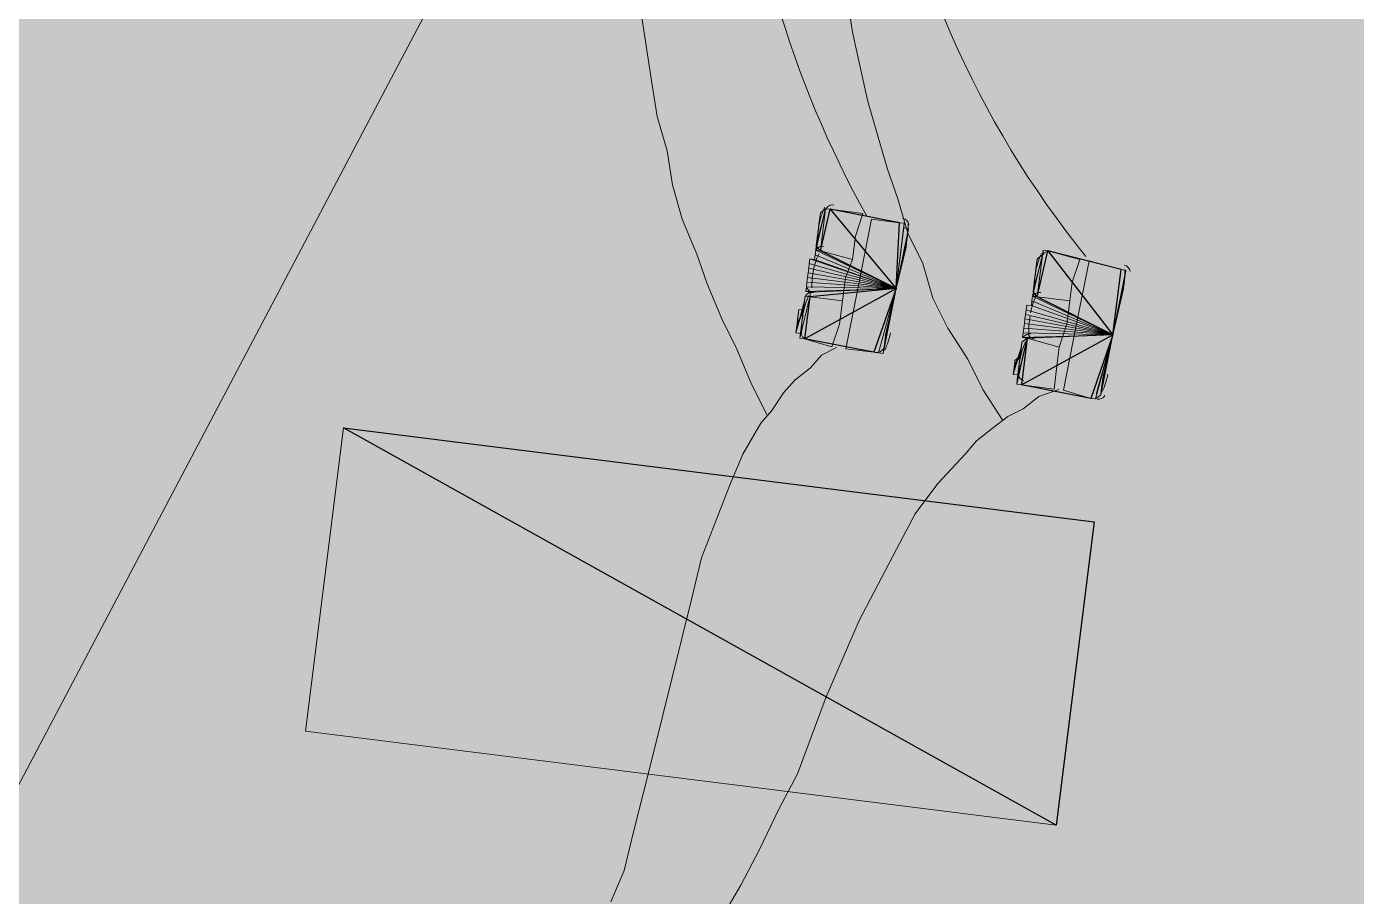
# Model space of a CAD drawing. Header units: metres. Extents: x -4 to 509425, y 7549 to 4732445.
# Drawn here: x 476008.781 to 476011.177, y 4719783.445 to 4719785.011 of the extents above; entities that cross this region are included whole.
import ezdxf

# ---------------------------------------------------------------- set-up
doc = ezdxf.new("R2010")
doc.units = ezdxf.units.M
doc.header["$LTSCALE"] = 0.01
doc.header["$MEASUREMENT"] = 0
doc.layers.get('0').update_dxf_attribs({"lineweight": 0})
doc.layers.add('_SUBESTACIÓN', color=1, linetype='Continuous')
doc.layers.add('SUBESTACION LA VID', color=253, linetype='Continuous')

# ---------------------------------------------------------------- blocks, each defined once
blk = doc.blocks.new('A$Cfff6051d')
at = {"layer": 'SUBESTACION LA VID', "transparency": 33554687}
h = blk.add_hatch(color=256, dxfattribs=at)
h.dxf.hatch_style = 2
h.paths.add_polyline_path([(476010.636, 4719783.5734), (476009.352, 4719784.289), (476010.7044, 4719784.1194)])
at = {"layer": 'SUBESTACION LA VID', "lineweight": 0}
for p, q in [((476010.2206, 4719784.6835), (476010.2027, 4719784.6089)), ((476010.3476, 4719784.5396), (476010.1922, 4719784.5932)), ((476010.3476, 4719784.5396), (476010.2006, 4719784.5921)), ((476010.3476, 4719784.5396), (476010.2016, 4719784.6005)), ((476010.3476, 4719784.5396), (476010.2016, 4719784.6005)), ((476010.3476, 4719784.5396), (476010.2016, 4719784.6005)), ((476010.3476, 4719784.5396), (476010.2016, 4719784.6005)), ((476010.3476, 4719784.5396), (476010.2016, 4719784.6005)), ((476010.6112, 4719784.6004), (476010.5943, 4719784.5342)), ((476010.188, 4719784.5596), (476010.189, 4719784.568)), ((476010.1901, 4719784.5764), (476010.189, 4719784.568)), ((476010.189, 4719784.568), (476010.3476, 4719784.5396)), ((476010.189, 4719784.568), (476010.3476, 4719784.5396)), ((476010.3476, 4719784.5396), (476010.1901, 4719784.5764)), ((476010.1901, 4719784.5764), (476010.3476, 4719784.5396)), ((476010.3476, 4719784.5396), (476010.1911, 4719784.5848)), ((476010.3476, 4719784.5396), (476010.1859, 4719784.5428)), ((476010.3476, 4719784.5396), (476010.1859, 4719784.5428)), ((476010.3476, 4719784.5396), (476010.1869, 4719784.5512)), ((476010.3476, 4719784.5396), (476010.1869, 4719784.5512)), ((476010.3476, 4719784.5396), (476010.188, 4719784.5596)), ((476010.188, 4719784.5596), (476010.3476, 4719784.5396)), ((476010.1743, 4719784.4504), (476010.1837, 4719784.526)), ((476010.3476, 4719784.5396), (476010.1848, 4719784.5344)), ((476010.3476, 4719784.5396), (476010.1848, 4719784.5344)), ((476010.3476, 4719784.5396), (476010.1848, 4719784.5344)), ((476010.3476, 4719784.5396), (476010.1932, 4719784.5333)), ((476010.3476, 4719784.5396), (476010.1932, 4719784.5333)), ((476010.3476, 4719784.5396), (476010.3076, 4719784.4251)), ((476010.7382, 4719784.4565), (476010.5922, 4719784.5174)), ((476010.7382, 4719784.4565), (476010.5922, 4719784.5174)), ((476010.7382, 4719784.4565), (476010.5922, 4719784.5174)), ((476010.7382, 4719784.4565), (476010.5933, 4719784.5258)), ((476010.7382, 4719784.4565), (476010.5933, 4719784.5258)), ((476010.7382, 4719784.4565), (476010.5933, 4719784.5258)), ((476010.5796, 4719784.4849), (476010.5807, 4719784.4933)), ((476010.5807, 4719784.4933), (476010.7382, 4719784.4565)), ((476010.5807, 4719784.4933), (476010.7382, 4719784.4565)), ((476010.5807, 4719784.4933), (476010.5807, 4719784.4933)), ((476010.7382, 4719784.4565), (476010.5817, 4719784.5017)), ((476010.7382, 4719784.4565), (476010.5817, 4719784.5017)), ((476010.7382, 4719784.4565), (476010.5912, 4719784.509)), ((476010.7382, 4719784.4565), (476010.5786, 4719784.4765)), ((476010.7382, 4719784.4565), (476010.5786, 4719784.4765)), ((476010.5796, 4719784.4849), (476010.7382, 4719784.4565)), ((476010.5796, 4719784.4849), (476010.7382, 4719784.4565)), ((476010.7382, 4719784.4565), (476010.5754, 4719784.4513)), ((476010.7382, 4719784.4565), (476010.5765, 4719784.4597)), ((476010.7382, 4719784.4565), (476010.5765, 4719784.4597)), ((476010.7382, 4719784.4565), (476010.5765, 4719784.4597)), ((476010.7382, 4719784.4565), (476010.5775, 4719784.4681)), ((476010.7382, 4719784.4565), (476010.5775, 4719784.4681)), ((476010.7382, 4719784.4565), (476010.5838, 4719784.4502)), ((476010.5596, 4719784.3935), (476010.5733, 4719784.4345)), ((476010.5659, 4719784.3757), (476010.5743, 4719784.4429)), ((476010.5659, 4719784.3757), (476010.5743, 4719784.4429)), ((476010.5617, 4719784.4103), (476010.5712, 4719784.4177))]:
    blk.add_line(p, q, dxfattribs=at)
at = {"layer": 'SUBESTACION LA VID', "lineweight": 15}
blk.add_line((476009.352, 4719784.289), (476010.636, 4719783.5734), dxfattribs=at)
for points in [[(476009.8889, 4719785.0322), (476009.9077, 4719784.9104), (476009.9171, 4719784.8495), (476009.935, 4719784.7875), (476009.9444, 4719784.7266), (476009.9622, 4719784.6647), (476009.9885, 4719784.6016), (476010.0073, 4719784.5481), (476010.0336, 4719784.4851), (476010.0608, 4719784.4305), (476010.0871, 4719784.3674), (476010.1144, 4719784.3128)], [(476010.2501, 4719785.1234), (476010.269, 4719785.0016), (476010.2962, 4719784.8788), (476010.3141, 4719784.8168), (476010.3319, 4719784.7548), (476010.3508, 4719784.7013), (476010.3686, 4719784.6393), (476010.3959, 4719784.5847), (476010.4137, 4719784.5227), (476010.441, 4719784.4681), (476010.4767, 4719784.4125), (476010.504, 4719784.3578), (476010.5396, 4719784.3022)], [(476010.229, 4719784.6824), (476010.3539, 4719784.6582), (476010.3623, 4719784.6572), (476010.3613, 4719784.6488), (476010.3697, 4719784.6477), (476010.3686, 4719784.6393), (476010.3675, 4719784.6309), (476010.3665, 4719784.6225), (476010.3654, 4719784.6141), (476010.3476, 4719784.5396), (476010.189, 4719784.568), (476010.1901, 4719784.5764), (476010.1911, 4719784.5848), (476010.1922, 4719784.5932), (476010.2006, 4719784.5921), (476010.2016, 4719784.6005), (476010.2027, 4719784.6089), (476010.2111, 4719784.6079), (476010.2027, 4719784.6089), (476010.2037, 4719784.6173), (476010.2048, 4719784.6257), (476010.2058, 4719784.6341), (476010.2069, 4719784.6425), (476010.2079, 4719784.6509), (476010.209, 4719784.6593), (476010.21, 4719784.6677), (476010.2111, 4719784.6761), (476010.2206, 4719784.6835), (476010.229, 4719784.6824)], [(476010.229, 4719784.6824), (476010.2878, 4719784.675), (476010.2741, 4719784.6341), (476010.2688, 4719784.5921), (476010.2111, 4719784.6079)], [(476010.3539, 4719784.6582), (476010.3035, 4719784.6645), (476010.2804, 4719784.548), (476010.2572, 4719784.4314), (476010.3076, 4719784.4251)], [(476010.3286, 4719784.4566), (476010.3476, 4719784.5396), (476010.3654, 4719784.6141)], [(476010.2111, 4719784.6079), (476010.2688, 4719784.5921), (476010.2562, 4719784.5595), (476010.2509, 4719784.5175), (476010.1921, 4719784.5249)], [(476010.6206, 4719784.6077), (476010.7529, 4719784.5741), (476010.7613, 4719784.573), (476010.7603, 4719784.5646), (476010.7592, 4719784.5562), (476010.7581, 4719784.5478), (476010.7571, 4719784.5394), (476010.7382, 4719784.4565), (476010.5807, 4719784.4933), (476010.5817, 4719784.5017), (476010.5828, 4719784.5101), (476010.5912, 4719784.509), (476010.5922, 4719784.5174), (476010.5933, 4719784.5258), (476010.6017, 4719784.5248), (476010.5943, 4719784.5342), (476010.5954, 4719784.5426), (476010.5964, 4719784.551), (476010.5975, 4719784.5594), (476010.5985, 4719784.5678), (476010.5996, 4719784.5762), (476010.6007, 4719784.5846), (476010.6017, 4719784.593), (476010.6112, 4719784.6004), (476010.6122, 4719784.6088), (476010.6206, 4719784.6077)], [(476010.6206, 4719784.6077), (476010.6784, 4719784.5919), (476010.6647, 4719784.551), (476010.6605, 4719784.5174), (476010.6017, 4719784.5248)], [(476010.7529, 4719784.5741), (476010.6952, 4719784.5898), (476010.672, 4719784.4733), (476010.6489, 4719784.3567), (476010.6982, 4719784.342)], [(476010.1827, 4719784.4493), (476010.3076, 4719784.4251), (476010.316, 4719784.4241), (476010.3244, 4719784.423), (476010.3255, 4719784.4314), (476010.3265, 4719784.4398), (476010.3276, 4719784.4482), (476010.3286, 4719784.4566), (476010.3476, 4719784.5396), (476010.189, 4719784.568), (476010.188, 4719784.5596), (476010.1869, 4719784.5512), (476010.1859, 4719784.5428), (476010.1848, 4719784.5344), (476010.1932, 4719784.5333), (476010.1921, 4719784.5249), (476010.1837, 4719784.526), (476010.1827, 4719784.5176), (476010.1816, 4719784.5092), (476010.1806, 4719784.5008), (476010.1722, 4719784.5018), (476010.1711, 4719784.4934), (476010.1701, 4719784.485), (476010.169, 4719784.4766), (476010.168, 4719784.4682), (476010.1669, 4719784.4598), (476010.1753, 4719784.4588), (476010.1743, 4719784.4504), (476010.1827, 4719784.4493)], [(476010.1921, 4719784.5249), (476010.2509, 4719784.5175), (476010.2457, 4719784.4755), (476010.232, 4719784.4346), (476010.1827, 4719784.4493)], [(476010.6017, 4719784.5248), (476010.6605, 4719784.5174), (476010.6552, 4719784.4754), (476010.6415, 4719784.4344), (476010.5838, 4719784.4502)], [(476010.7203, 4719784.3819), (476010.7382, 4719784.4565), (476010.7571, 4719784.5394)], [(476010.5733, 4719784.3662), (476010.6982, 4719784.342), (476010.7066, 4719784.341), (476010.7161, 4719784.3483), (476010.7171, 4719784.3567), (476010.7182, 4719784.3651), (476010.7192, 4719784.3735), (476010.7203, 4719784.3819), (476010.7382, 4719784.4565), (476010.5807, 4719784.4933), (476010.5796, 4719784.4849), (476010.5786, 4719784.4765), (476010.5775, 4719784.4681), (476010.5765, 4719784.4597), (476010.5754, 4719784.4513), (476010.5838, 4719784.4502), (476010.5743, 4719784.4429), (476010.5733, 4719784.4345), (476010.5722, 4719784.4261), (476010.5712, 4719784.4177), (476010.5617, 4719784.4103), (476010.5607, 4719784.4019), (476010.5596, 4719784.3935), (476010.5586, 4719784.3851), (476010.567, 4719784.3841), (476010.5659, 4719784.3757), (476010.5649, 4719784.3673), (476010.5733, 4719784.3662)], [(476010.5838, 4719784.4502), (476010.6415, 4719784.4344), (476010.6373, 4719784.4008), (476010.6321, 4719784.3588), (476010.5733, 4719784.3662)], [(476009.8337, 4719783.4351), (476009.8578, 4719783.4917), (476009.8757, 4719783.5663), (476009.8925, 4719783.6324), (476009.9094, 4719783.6986), (476009.9441, 4719783.8393), (476009.9788, 4719783.98), (476009.9967, 4719784.0545), (476010.0219, 4719784.1196), (476010.0471, 4719784.1847), (476010.0713, 4719784.2414), (476010.1039, 4719784.2971), (476010.1238, 4719784.3202), (476010.1448, 4719784.3517), (476010.1648, 4719784.3748), (476010.1931, 4719784.3968), (476010.2131, 4719784.4199), (476010.2404, 4719784.4335)], [(476010.0353, 4719783.4098), (476010.0678, 4719783.4654), (476010.1015, 4719783.5295), (476010.1362, 4719783.6019), (476010.1698, 4719783.6659), (476010.2213, 4719783.8045), (476010.2812, 4719783.9421), (476010.3148, 4719784.0061), (476010.3484, 4719784.0702), (476010.3821, 4719784.1342), (476010.423, 4719784.1888), (476010.4724, 4719784.2423), (476010.4924, 4719784.2654), (476010.5207, 4719784.2875), (476010.5491, 4719784.3095), (476010.5764, 4719784.3232), (476010.6048, 4719784.3452), (476010.6405, 4719784.3578)], [(476010.7044, 4719784.1194), (476009.352, 4719784.289), (476009.2835, 4719783.7429), (476010.636, 4719783.5734), (476010.7044, 4719784.1194)]]:
    blk.add_lwpolyline(points, dxfattribs=at)
at = {"layer": 'SUBESTACION LA VID', "lineweight": 0}
for points in [[(476010.2111, 4719784.6079), (476010.2206, 4719784.6835), (476010.2027, 4719784.6089), (476010.2206, 4719784.6835)], [(476010.3476, 4719784.5396), (476010.2027, 4719784.6089), (476010.2206, 4719784.6835), (476010.2027, 4719784.6089), (476010.2206, 4719784.6835), (476010.2027, 4719784.6089)], [(476010.2206, 4719784.6835), (476010.2027, 4719784.6089), (476010.2206, 4719784.6835)], [(476010.2027, 4719784.6089), (476010.2206, 4719784.6835), (476010.2037, 4719784.6173), (476010.2111, 4719784.6761)], [(476010.2111, 4719784.6761), (476010.2037, 4719784.6173), (476010.2111, 4719784.6761)], [(476010.2111, 4719784.6761), (476010.2037, 4719784.6173), (476010.2111, 4719784.6761), (476010.2048, 4719784.6257)], [(476010.21, 4719784.6677), (476010.2048, 4719784.6257), (476010.21, 4719784.6677), (476010.2048, 4719784.6257)], [(476010.2048, 4719784.6257), (476010.21, 4719784.6677), (476010.2058, 4719784.6341), (476010.21, 4719784.6677)], [(476010.229, 4719784.6824), (476010.2111, 4719784.6079), (476010.2206, 4719784.6835)], [(476010.3476, 4719784.5396), (476010.2111, 4719784.6079), (476010.2206, 4719784.6835), (476010.2111, 4719784.6079), (476010.2206, 4719784.6835), (476010.2111, 4719784.6079), (476010.3476, 4719784.5396)], [(476010.209, 4719784.6593), (476010.2058, 4719784.6341), (476010.209, 4719784.6593)], [(476010.2058, 4719784.6341), (476010.209, 4719784.6593), (476010.2069, 4719784.6425)], [(476010.2079, 4719784.6509), (476010.2069, 4719784.6425), (476010.2079, 4719784.6509)], [(476010.2079, 4719784.6509), (476010.2069, 4719784.6425), (476010.2079, 4719784.6509)], [(476010.3476, 4719784.5396), (476010.3665, 4719784.6225), (476010.3476, 4719784.5396), (476010.3665, 4719784.6225), (476010.3476, 4719784.5396), (476010.3675, 4719784.6309), (476010.3476, 4719784.5396), (476010.3675, 4719784.6309), (476010.3476, 4719784.5396), (476010.3686, 4719784.6393), (476010.3476, 4719784.5396), (476010.3697, 4719784.6477), (476010.3476, 4719784.5396), (476010.3613, 4719784.6488), (476010.3476, 4719784.5396), (476010.3623, 4719784.6572), (476010.3476, 4719784.5396), (476010.3623, 4719784.6572), (476010.3476, 4719784.5396)], [(476010.6017, 4719784.5248), (476010.6112, 4719784.6004), (476010.5933, 4719784.5258)], [(476010.6112, 4719784.6004), (476010.5943, 4719784.5342), (476010.6112, 4719784.6004)], [(476010.6112, 4719784.6004), (476010.5943, 4719784.5342), (476010.6112, 4719784.6004)], [(476010.6112, 4719784.6004), (476010.5943, 4719784.5342), (476010.6112, 4719784.6004), (476010.5943, 4719784.5342)], [(476010.6112, 4719784.6004), (476010.5943, 4719784.5342), (476010.6017, 4719784.593)], [(476010.6017, 4719784.593), (476010.5954, 4719784.5426), (476010.6017, 4719784.593), (476010.5954, 4719784.5426)], [(476010.5954, 4719784.5426), (476010.6017, 4719784.593), (476010.5964, 4719784.551), (476010.6007, 4719784.5846)], [(476010.6122, 4719784.6088), (476010.6017, 4719784.5248), (476010.6122, 4719784.6088), (476010.6017, 4719784.5248), (476010.7382, 4719784.4565)], [(476010.6122, 4719784.6088), (476010.6017, 4719784.5248), (476010.6122, 4719784.6088)], [(476010.6206, 4719784.6077), (476010.6017, 4719784.5248), (476010.6206, 4719784.6077)], [(476010.7382, 4719784.4565), (476010.6017, 4719784.5248), (476010.6206, 4719784.6077)], [(476010.6112, 4719784.6004), (476010.6017, 4719784.5248), (476010.7382, 4719784.4565)], [(476010.6007, 4719784.5846), (476010.5964, 4719784.551), (476010.6007, 4719784.5846), (476010.5964, 4719784.551)], [(476010.5964, 4719784.551), (476010.6007, 4719784.5846), (476010.5975, 4719784.5594)], [(476010.5996, 4719784.5762), (476010.5975, 4719784.5594), (476010.5996, 4719784.5762)], [(476010.5996, 4719784.5762), (476010.5975, 4719784.5594), (476010.5996, 4719784.5762)], [(476010.5985, 4719784.5678), (476010.5996, 4719784.5762), (476010.5975, 4719784.5594)], [(476010.7382, 4719784.4565), (476010.7613, 4719784.573), (476010.7382, 4719784.4565), (476010.7529, 4719784.5741), (476010.7382, 4719784.4565), (476010.7529, 4719784.5741), (476010.7382, 4719784.4565)], [(476010.7382, 4719784.4565), (476010.7603, 4719784.5646), (476010.7382, 4719784.4565), (476010.7603, 4719784.5646)], [(476010.7382, 4719784.4565), (476010.7571, 4719784.5394), (476010.7382, 4719784.4565), (476010.7581, 4719784.5478), (476010.7382, 4719784.4565), (476010.7581, 4719784.5478), (476010.7382, 4719784.4565), (476010.7592, 4719784.5562), (476010.7382, 4719784.4565), (476010.7592, 4719784.5562)], [(476010.1753, 4719784.4588), (476010.1827, 4719784.5176), (476010.1669, 4719784.4598)], [(476010.1669, 4719784.4598), (476010.1827, 4719784.5176), (476010.1669, 4719784.4598), (476010.1816, 4719784.5092)], [(476010.3476, 4719784.5396), (476010.1921, 4719784.5249), (476010.1743, 4719784.4504), (476010.1921, 4719784.5249), (476010.1743, 4719784.4504), (476010.1921, 4719784.5249), (476010.3476, 4719784.5396)], [(476010.1743, 4719784.4504), (476010.1921, 4719784.5249), (476010.1743, 4719784.4504), (476010.1837, 4719784.526), (476010.1743, 4719784.4504)], [(476010.1743, 4719784.4504), (476010.1921, 4719784.5249), (476010.1743, 4719784.4504)], [(476010.1743, 4719784.4504), (476010.1921, 4719784.5249), (476010.1743, 4719784.4504), (476010.1921, 4719784.5249)], [(476010.1753, 4719784.4588), (476010.1837, 4719784.526), (476010.1753, 4719784.4588)], [(476010.1753, 4719784.4588), (476010.1837, 4719784.526), (476010.1753, 4719784.4588), (476010.1837, 4719784.526)], [(476010.3476, 4719784.5396), (476010.316, 4719784.4241), (476010.3476, 4719784.5396), (476010.316, 4719784.4241), (476010.3476, 4719784.5396), (476010.316, 4719784.4241)], [(476010.3476, 4719784.5396), (476010.3255, 4719784.4314), (476010.3476, 4719784.5396), (476010.3244, 4719784.423)], [(476010.3476, 4719784.5396), (476010.3286, 4719784.4566), (476010.3476, 4719784.5396), (476010.3276, 4719784.4482), (476010.3476, 4719784.5396), (476010.3276, 4719784.4482), (476010.3476, 4719784.5396), (476010.3265, 4719784.4398), (476010.3476, 4719784.5396), (476010.3265, 4719784.4398)], [(476010.168, 4719784.4682), (476010.1816, 4719784.5092), (476010.168, 4719784.4682), (476010.1816, 4719784.5092)], [(476010.168, 4719784.4682), (476010.1816, 4719784.5092), (476010.168, 4719784.4682), (476010.1806, 4719784.5008)], [(476010.1806, 4719784.5008), (476010.169, 4719784.4766), (476010.1722, 4719784.5018)], [(476010.169, 4719784.4766), (476010.1806, 4719784.5008), (476010.169, 4719784.4766)], [(476010.1722, 4719784.5018), (476010.1701, 4719784.485), (476010.1711, 4719784.4934)], [(476010.1701, 4719784.485), (476010.1711, 4719784.4934), (476010.1701, 4719784.485)], [(476010.7382, 4719784.4565), (476010.5838, 4719784.4502), (476010.5649, 4719784.3673), (476010.5838, 4719784.4502), (476010.5649, 4719784.3673), (476010.5838, 4719784.4502), (476010.7382, 4719784.4565)], [(476010.5733, 4719784.3662), (476010.5838, 4719784.4502), (476010.5649, 4719784.3673)], [(476010.5659, 4719784.3757), (476010.5838, 4719784.4502), (476010.5659, 4719784.3757), (476010.5838, 4719784.4502), (476010.7382, 4719784.4565)], [(476010.5659, 4719784.3757), (476010.5838, 4719784.4502), (476010.5659, 4719784.3757), (476010.5827, 4719784.4418)], [(476010.7077, 4719784.3494), (476010.7382, 4719784.4565), (476010.7066, 4719784.341), (476010.7382, 4719784.4565), (476010.7066, 4719784.341), (476010.7382, 4719784.4565)], [(476010.7382, 4719784.4565), (476010.7161, 4719784.3483), (476010.7382, 4719784.4565), (476010.7161, 4719784.3483)], [(476010.7382, 4719784.4565), (476010.7171, 4719784.3567), (476010.7382, 4719784.4565), (476010.7171, 4719784.3567)], [(476010.7382, 4719784.4565), (476010.7192, 4719784.3735), (476010.7382, 4719784.4565), (476010.7192, 4719784.3735), (476010.7382, 4719784.4565), (476010.7182, 4719784.3651), (476010.7382, 4719784.4565), (476010.7182, 4719784.3651)], [(476010.5586, 4719784.3851), (476010.5733, 4719784.4345), (476010.5586, 4719784.3851)], [(476010.5596, 4719784.3935), (476010.5722, 4719784.4261), (476010.5596, 4719784.3935), (476010.5722, 4719784.4261)], [(476010.5596, 4719784.3935), (476010.5722, 4719784.4261), (476010.5596, 4719784.3935)], [(476010.5722, 4719784.4261), (476010.5607, 4719784.4019), (476010.5712, 4719784.4177)], [(476010.5659, 4719784.3757), (476010.5743, 4719784.4429), (476010.5659, 4719784.3757)], [(476010.5659, 4719784.3757), (476010.5743, 4719784.4429), (476010.5659, 4719784.3757), (476010.5743, 4719784.4429)], [(476010.5659, 4719784.3757), (476010.5743, 4719784.4429), (476010.567, 4719784.3841)], [(476010.567, 4719784.3841), (476010.5733, 4719784.4345), (476010.567, 4719784.3841), (476010.5733, 4719784.4345)], [(476010.5607, 4719784.4019), (476010.5712, 4719784.4177), (476010.5607, 4719784.4019)]]:
    blk.add_lwpolyline(points, dxfattribs=at)
at = {"layer": 'SUBESTACION LA VID'}
blk.add_lwpolyline([(476010.636, 4719783.5734), (476009.352, 4719784.289), (476010.7044, 4719784.1194)], close=True, dxfattribs=at)
at = {"layer": 'SUBESTACION LA VID', "lineweight": 0}
blk.add_lwpolyline([(476010.636, 4719783.5734), (476009.352, 4719784.289), (476010.7044, 4719784.1194)], close=True, dxfattribs=at)
at = {"layer": 'SUBESTACION LA VID', "lineweight": 15}
for points in [[(476010.061, 4719785.4722), (476010.0776, 4719785.1907), (476010.1574, 4719784.9164), (476010.2947, 4719784.67)], [(476010.3191, 4719785.4472), (476010.3639, 4719785.1357), (476010.4918, 4719784.8421), (476010.6895, 4719784.5973)], [(476010.2188, 4719784.686), (476010.2141, 4719784.676), (476010.2107, 4719784.6655), (476010.2087, 4719784.6547)], [(476010.2355, 4719784.6901), (476010.2299, 4719784.6913), (476010.2241, 4719784.6887), (476010.2214, 4719784.6836)], [(476010.3702, 4719784.6546), (476010.3697, 4719784.6603), (476010.3654, 4719784.665), (476010.3597, 4719784.666)], [(476010.2083, 4719784.6497), (476010.206, 4719784.639), (476010.205, 4719784.6279), (476010.2054, 4719784.6169)], [(476010.3661, 4719784.6237), (476010.3685, 4719784.6345), (476010.3694, 4719784.6455), (476010.369, 4719784.6565)], [(476010.2176, 4719784.6155), (476010.212, 4719784.6168), (476010.2062, 4719784.6142), (476010.2035, 4719784.6091)], [(476010.2042, 4719784.6188), (476010.2047, 4719784.6131), (476010.209, 4719784.6084), (476010.2147, 4719784.6074)], [(476010.2082, 4719784.602), (476010.2036, 4719784.592), (476010.2002, 4719784.5815), (476010.1981, 4719784.5707)], [(476010.6094, 4719784.6029), (476010.6047, 4719784.5929), (476010.6013, 4719784.5824), (476010.5993, 4719784.5716)], [(476010.6261, 4719784.607), (476010.6205, 4719784.6082), (476010.6147, 4719784.6056), (476010.612, 4719784.6005)], [(476010.1988, 4719784.5741), (476010.1965, 4719784.5634), (476010.1955, 4719784.5523), (476010.196, 4719784.5413)], [(476010.6, 4719784.575), (476010.5976, 4719784.5643), (476010.5967, 4719784.5532), (476010.5971, 4719784.5423)], [(476010.7567, 4719784.5406), (476010.7591, 4719784.5514), (476010.76, 4719784.5624), (476010.7596, 4719784.5734)], [(476010.7692, 4719784.5704), (476010.7687, 4719784.5762), (476010.7644, 4719784.5809), (476010.7587, 4719784.5818)], [(476010.1863, 4719784.5443), (476010.1868, 4719784.5386), (476010.1911, 4719784.5339), (476010.1968, 4719784.5329)], [(476010.1903, 4719784.5274), (476010.1857, 4719784.5175), (476010.1823, 4719784.5069), (476010.1803, 4719784.4961)], [(476010.1987, 4719784.5326), (476010.1931, 4719784.5339), (476010.1873, 4719784.5312), (476010.1846, 4719784.5261)], [(476010.5999, 4719784.5273), (476010.5952, 4719784.5173), (476010.5918, 4719784.5068), (476010.5898, 4719784.496)], [(476010.6082, 4719784.5324), (476010.6026, 4719784.5337), (476010.5968, 4719784.5311), (476010.5941, 4719784.526)], [(476010.5948, 4719784.5357), (476010.5953, 4719784.53), (476010.5996, 4719784.5253), (476010.6053, 4719784.5243)], [(476010.1799, 4719784.4912), (476010.1776, 4719784.4804), (476010.1766, 4719784.4694), (476010.177, 4719784.4584)], [(476010.5894, 4719784.491), (476010.5871, 4719784.4803), (476010.5861, 4719784.4692), (476010.5866, 4719784.4583)], [(476010.1758, 4719784.4603), (476010.1763, 4719784.4545), (476010.1806, 4719784.4499), (476010.1863, 4719784.4489)], [(476010.3273, 4719784.4289), (476010.3319, 4719784.4389), (476010.3353, 4719784.4494), (476010.3374, 4719784.4602)], [(476010.5903, 4719784.4579), (476010.5847, 4719784.4592), (476010.5789, 4719784.4565), (476010.5762, 4719784.4514)], [(476010.5853, 4719784.4601), (476010.5858, 4719784.4544), (476010.5901, 4719784.4497), (476010.5958, 4719784.4487)], [(476010.3105, 4719784.4248), (476010.3161, 4719784.4235), (476010.3219, 4719784.4261), (476010.3246, 4719784.4313)], [(476010.5809, 4719784.4443), (476010.5763, 4719784.4344), (476010.5729, 4719784.4238), (476010.5709, 4719784.413)], [(476010.5715, 4719784.4165), (476010.5692, 4719784.4057), (476010.5683, 4719784.3947), (476010.5687, 4719784.3837)], [(476010.5675, 4719784.3856), (476010.568, 4719784.3798), (476010.5722, 4719784.3752), (476010.5779, 4719784.3742)], [(476010.7189, 4719784.3542), (476010.7236, 4719784.3642), (476010.727, 4719784.3747), (476010.729, 4719784.3855)], [(476010.7095, 4719784.3407), (476010.7151, 4719784.3394), (476010.7209, 4719784.342), (476010.7236, 4719784.3471)]]:
    blk.add_open_spline(points, degree=3, dxfattribs=at)
at = {"layer": 'SUBESTACION LA VID'}
for points in [[(476010.3476, 4719784.5396), (476010.3476, 4719784.5396), (476010.229, 4719784.6824), (476010.229, 4719784.6824), (476010.229, 4719784.6824), (476010.2111, 4719784.6079), (476010.2111, 4719784.6079), (476010.2111, 4719784.6079), (476010.3476, 4719784.5396), (476010.3476, 4719784.5396)], [(476010.3539, 4719784.6582), (476010.3539, 4719784.6582), (476010.3476, 4719784.5396), (476010.3476, 4719784.5396), (476010.3476, 4719784.5396), (476010.229, 4719784.6824), (476010.229, 4719784.6824), (476010.229, 4719784.6824), (476010.3539, 4719784.6582), (476010.3539, 4719784.6582)], [(476010.7382, 4719784.4565), (476010.7382, 4719784.4565), (476010.6206, 4719784.6077), (476010.6206, 4719784.6077), (476010.6206, 4719784.6077), (476010.6017, 4719784.5248), (476010.6017, 4719784.5248), (476010.6017, 4719784.5248), (476010.7382, 4719784.4565), (476010.7382, 4719784.4565)], [(476010.7529, 4719784.5741), (476010.7529, 4719784.5741), (476010.7382, 4719784.4565), (476010.7382, 4719784.4565), (476010.7382, 4719784.4565), (476010.6206, 4719784.6077), (476010.6206, 4719784.6077), (476010.6206, 4719784.6077), (476010.7529, 4719784.5741), (476010.7529, 4719784.5741)], [(476010.3076, 4719784.4251), (476010.3076, 4719784.4251), (476010.3476, 4719784.5396), (476010.3476, 4719784.5396), (476010.3476, 4719784.5396), (476010.1827, 4719784.4493), (476010.1827, 4719784.4493), (476010.1827, 4719784.4493), (476010.3076, 4719784.4251), (476010.3076, 4719784.4251)], [(476010.3476, 4719784.5396), (476010.3476, 4719784.5396), (476010.1827, 4719784.4493), (476010.1827, 4719784.4493), (476010.1827, 4719784.4493), (476010.1921, 4719784.5249), (476010.1921, 4719784.5249), (476010.1921, 4719784.5249), (476010.3476, 4719784.5396), (476010.3476, 4719784.5396)], [(476010.6982, 4719784.342), (476010.6982, 4719784.342), (476010.7382, 4719784.4565), (476010.7382, 4719784.4565), (476010.7382, 4719784.4565), (476010.5733, 4719784.3662), (476010.5733, 4719784.3662), (476010.5733, 4719784.3662), (476010.6982, 4719784.342), (476010.6982, 4719784.342)], [(476010.7382, 4719784.4565), (476010.7382, 4719784.4565), (476010.5733, 4719784.3662), (476010.5733, 4719784.3662), (476010.5733, 4719784.3662), (476010.5838, 4719784.4502), (476010.5838, 4719784.4502), (476010.5838, 4719784.4502), (476010.7382, 4719784.4565), (476010.7382, 4719784.4565)]]:
    blk.add_open_spline(points, degree=3, knots=[0, 0, 0, 0, 1, 1, 1, 2, 2, 2, 3, 3, 3, 3], dxfattribs=at)
at = {"layer": 'SUBESTACION LA VID', "lineweight": 0}
for points in [[(476010.3476, 4719784.5396), (476010.3476, 4719784.5396), (476010.229, 4719784.6824), (476010.229, 4719784.6824), (476010.229, 4719784.6824), (476010.2111, 4719784.6079), (476010.2111, 4719784.6079), (476010.2111, 4719784.6079), (476010.3476, 4719784.5396), (476010.3476, 4719784.5396)], [(476010.3539, 4719784.6582), (476010.3539, 4719784.6582), (476010.3476, 4719784.5396), (476010.3476, 4719784.5396), (476010.3476, 4719784.5396), (476010.229, 4719784.6824), (476010.229, 4719784.6824), (476010.229, 4719784.6824), (476010.3539, 4719784.6582), (476010.3539, 4719784.6582)], [(476010.7382, 4719784.4565), (476010.7382, 4719784.4565), (476010.6206, 4719784.6077), (476010.6206, 4719784.6077), (476010.6206, 4719784.6077), (476010.6017, 4719784.5248), (476010.6017, 4719784.5248), (476010.6017, 4719784.5248), (476010.7382, 4719784.4565), (476010.7382, 4719784.4565)], [(476010.7529, 4719784.5741), (476010.7529, 4719784.5741), (476010.7382, 4719784.4565), (476010.7382, 4719784.4565), (476010.7382, 4719784.4565), (476010.6206, 4719784.6077), (476010.6206, 4719784.6077), (476010.6206, 4719784.6077), (476010.7529, 4719784.5741), (476010.7529, 4719784.5741)], [(476010.3076, 4719784.4251), (476010.3076, 4719784.4251), (476010.3476, 4719784.5396), (476010.3476, 4719784.5396), (476010.3476, 4719784.5396), (476010.1827, 4719784.4493), (476010.1827, 4719784.4493), (476010.1827, 4719784.4493), (476010.3076, 4719784.4251), (476010.3076, 4719784.4251)], [(476010.3476, 4719784.5396), (476010.3476, 4719784.5396), (476010.1827, 4719784.4493), (476010.1827, 4719784.4493), (476010.1827, 4719784.4493), (476010.1921, 4719784.5249), (476010.1921, 4719784.5249), (476010.1921, 4719784.5249), (476010.3476, 4719784.5396), (476010.3476, 4719784.5396)], [(476010.6982, 4719784.342), (476010.6982, 4719784.342), (476010.7382, 4719784.4565), (476010.7382, 4719784.4565), (476010.7382, 4719784.4565), (476010.5733, 4719784.3662), (476010.5733, 4719784.3662), (476010.5733, 4719784.3662), (476010.6982, 4719784.342), (476010.6982, 4719784.342)], [(476010.7382, 4719784.4565), (476010.7382, 4719784.4565), (476010.5733, 4719784.3662), (476010.5733, 4719784.3662), (476010.5733, 4719784.3662), (476010.5838, 4719784.4502), (476010.5838, 4719784.4502), (476010.5838, 4719784.4502), (476010.7382, 4719784.4565), (476010.7382, 4719784.4565)]]:
    blk.add_open_spline(points, degree=3, knots=[0, 0, 0, 0, 1, 1, 1, 2, 2, 2, 3, 3, 3, 3], dxfattribs=at)

msp = doc.modelspace()

# ---------------------------------------------------------------- hatches: boundary and pattern name
at = {"layer": '_SUBESTACIÓN', "transparency": 33554559}
h = msp.add_hatch(color=1, dxfattribs=at)
h.dxf.hatch_style = 1
h.paths.add_polyline_path([(475968.6399, 4719805.825), (476089.9386, 4719790.615), (476078.1686, 4719696.74), (475956.8686, 4719711.9502)])

# ---------------------------------------------------------------- linework, layer by layer
at = {"color": 252, "linetype": 'Continuous'}
msp.add_line((476049.497, 4719860.846), (476006.6088, 4719779.5565), dxfattribs=at)

# ---------------------------------------------------------------- block references
at = {"linetype": 'Continuous'}
msp.add_blockref('A$Cfff6051d', (0, 0), dxfattribs=at)

doc.saveas('drawing.dxf')
